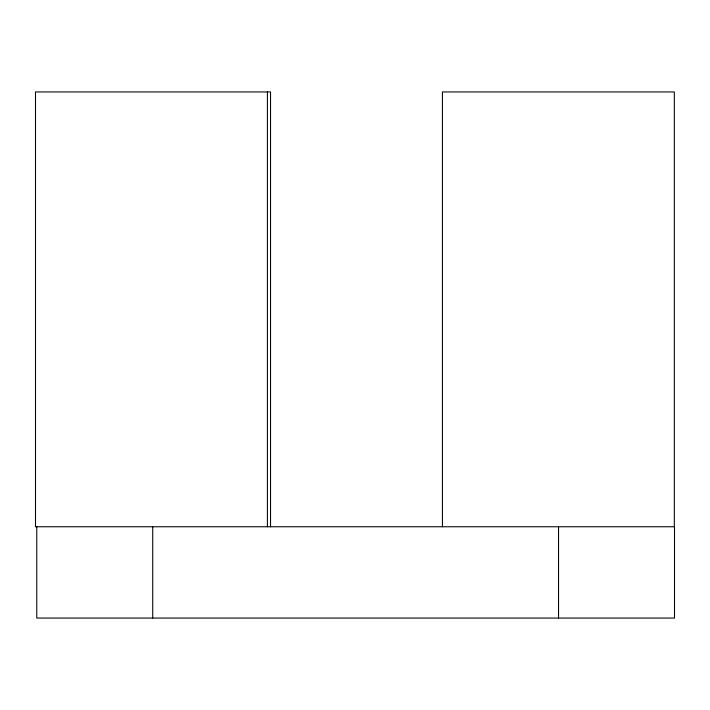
<?xml version="1.0" encoding="UTF-8"?>
<svg xmlns="http://www.w3.org/2000/svg" width="710" height="710" viewBox="0 0 710 710"><rect width="100%" height="100%" fill="white"/><g stroke="black" fill="none" stroke-linecap="round" stroke-linejoin="round"><path stroke-width="1.06" d="M674.331 526.758L674.331 91.945L442.428 91.945L442.428 526.758M558.548 526.758L558.548 618.055M270.537 526.758L270.537 91.945L35.5 91.945L35.5 526.758L674.5 526.758L674.5 618.055L36.769 618.055L36.769 526.758M267.404 91.945L267.404 526.758M152.721 526.758L152.721 618.055"/></g></svg>
